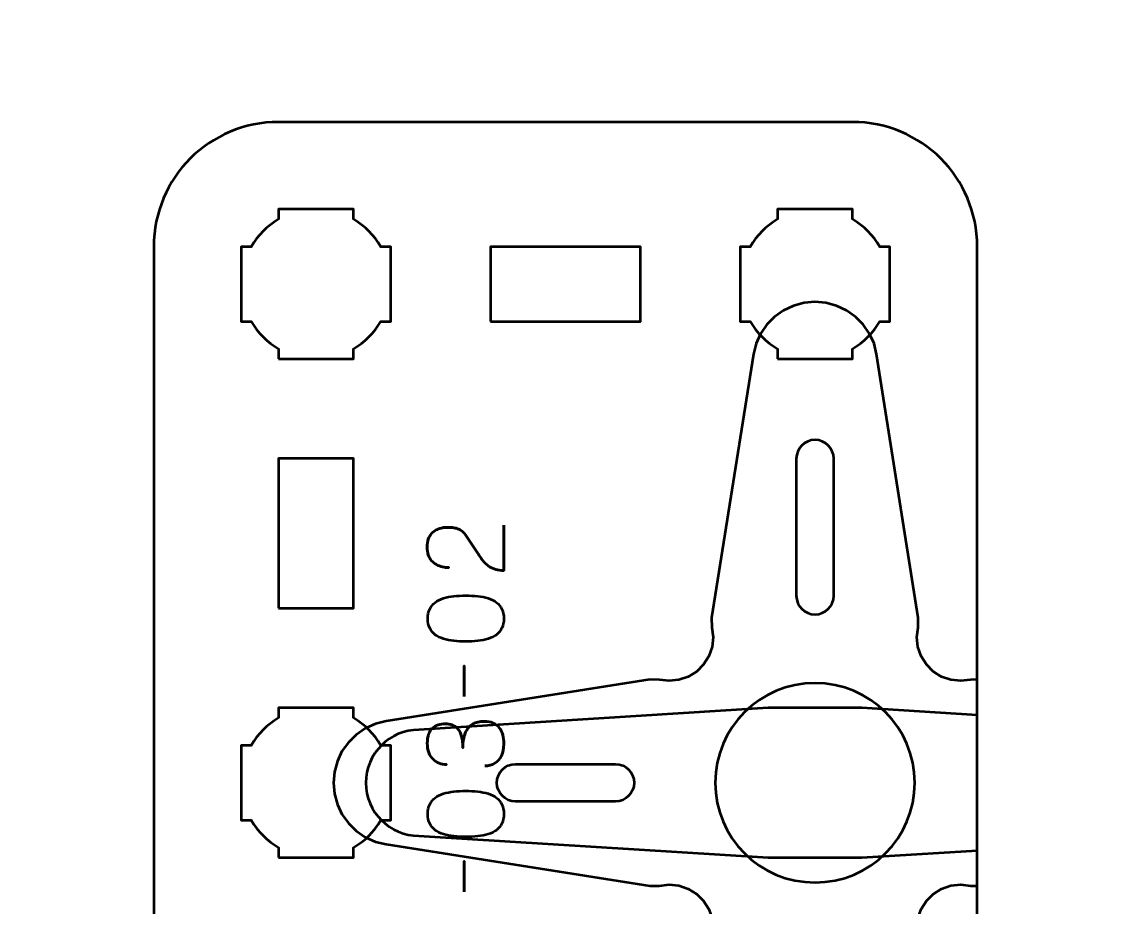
# Model space of a CAD drawing. Header units: centimetres. Extents: x -21 to 0, y -29.7 to 0.
# Drawn here: x -16.68 to -12.36, y -20.1 to -16.547 of the extents above; entities that cross this region are included whole.
import ezdxf

# ---------------------------------------------------------------- set-up
doc = ezdxf.new("R2010")
doc.units = ezdxf.units.CM
doc.header["$MEASUREMENT"] = 0
doc.layers.add('Layer 1', color=7, linetype='Continuous')

msp = doc.modelspace()

# ---------------------------------------------------------------- linework, layer by layer
at = {"layer": 'Layer 1', "color": 22, "lineweight": 53}
msp.add_open_spline([(-21.00003, -29.19995), (-21.00003, -29.19995), (-21.00003, -0.49992), (-21.00003, -0.49992), (-21.00003, -0.49992), (-21.00003, -0.22295), (-20.77694, 0.00004), (-20.49994, 0.00004), (-20.49994, 0.00004), (-20.49994, 0.00004), (-0.50008, 0.00004), (-0.50008, 0.00004), (-0.50008, 0.00004), (-0.22294, 0.00004), (0.00002, -0.22295), (0.00002, -0.49992), (0.00002, -0.49992), (0.00002, -0.49992), (0.00002, -29.19995), (0.00002, -29.19995), (0.00002, -29.19995), (0.00002, -29.47695), (-0.22294, -29.70004), (-0.50008, -29.70004), (-0.50008, -29.70004), (-0.50008, -29.70004), (-20.49994, -29.70004), (-20.49994, -29.70004), (-20.49994, -29.70004), (-20.77694, -29.70004), (-21.00003, -29.47695), (-21.00003, -29.19995)], degree=3, knots=[0, 0, 0, 0, 0.125, 0.125, 0.125, 0.125, 0.25, 0.25, 0.25, 0.25, 0.375, 0.375, 0.375, 0.375, 0.5, 0.5, 0.5, 0.5, 0.625, 0.625, 0.625, 0.625, 0.75, 0.75, 0.75, 0.75, 0.875, 0.875, 0.875, 0.875, 1, 1, 1, 1], dxfattribs=at)
at = {"layer": 'Layer 1', "color": 114, "lineweight": 53}
msp.add_open_spline([(-16.15003, -21.74994), (-16.15003, -21.74994), (-16.15003, -17.45007), (-16.15003, -17.45007), (-16.15003, -17.45007), (-16.15003, -17.17293), (-15.92694, -16.94997), (-15.64994, -16.94997), (-15.64994, -16.94997), (-15.64994, -16.94997), (-13.35007, -16.94997), (-13.35007, -16.94997), (-13.35007, -16.94997), (-13.07293, -16.94997), (-12.84997, -17.17293), (-12.84997, -17.45007), (-12.84997, -17.45007), (-12.84997, -17.45007), (-12.84997, -21.74994), (-12.84997, -21.74994), (-12.84997, -21.74994), (-12.84997, -22.02694), (-13.07293, -22.25003), (-13.35007, -22.25003), (-13.35007, -22.25003), (-13.35007, -22.25003), (-15.64994, -22.25003), (-15.64994, -22.25003), (-15.64994, -22.25003), (-15.92694, -22.25003), (-16.15003, -22.02694), (-16.15003, -21.74994)], degree=3, knots=[0, 0, 0, 0, 0.125, 0.125, 0.125, 0.125, 0.25, 0.25, 0.25, 0.25, 0.375, 0.375, 0.375, 0.375, 0.5, 0.5, 0.5, 0.5, 0.625, 0.625, 0.625, 0.625, 0.75, 0.75, 0.75, 0.75, 0.875, 0.875, 0.875, 0.875, 1, 1, 1, 1], dxfattribs=at)
at = {"layer": 'Layer 1', "lineweight": 53}
for points, knots in [([(-15.65006, -17.9), (-15.65006, -17.9), (-15.65006, -17.8598), (-15.65006, -17.8598), (-15.65006, -17.8598), (-15.69558, -17.83347), (-15.73351, -17.79551), (-15.75984, -17.75), (-15.75984, -17.75), (-15.75984, -17.75), (-15.80006, -17.75), (-15.80006, -17.75), (-15.80006, -17.75), (-15.80006, -17.75), (-15.80006, -17.45), (-15.80006, -17.45), (-15.80006, -17.45), (-15.80006, -17.45), (-15.75987, -17.45), (-15.75987, -17.45), (-15.75987, -17.45), (-15.73354, -17.40447), (-15.69559, -17.36648), (-15.65006, -17.34012), (-15.65006, -17.34012), (-15.65006, -17.34012), (-15.65006, -17.3), (-15.65006, -17.3), (-15.65006, -17.3), (-15.65006, -17.3), (-15.50464, -17.3), (-15.50464, -17.3), (-15.50464, -17.3), (-15.50464, -17.3), (-15.49999, -17.29994), (-15.49999, -17.29994), (-15.49999, -17.29994), (-15.49999, -17.29994), (-15.49535, -17.3), (-15.49535, -17.3), (-15.49535, -17.3), (-15.49535, -17.3), (-15.35006, -17.3), (-15.35006, -17.3), (-15.35006, -17.3), (-15.35006, -17.3), (-15.35006, -17.34007), (-15.35006, -17.34007), (-15.35006, -17.34007), (-15.30449, -17.36642), (-15.26648, -17.40442), (-15.24012, -17.45), (-15.24012, -17.45), (-15.24012, -17.45), (-15.20006, -17.45), (-15.20006, -17.45), (-15.20006, -17.45), (-15.20006, -17.45), (-15.20006, -17.59328), (-15.20006, -17.59328), (-15.20006, -17.59328), (-15.20006, -17.59328), (-15.19998, -17.59995), (-15.19998, -17.59995), (-15.19998, -17.59995), (-15.19998, -17.59995), (-15.20006, -17.60663), (-15.20006, -17.60663), (-15.20006, -17.60663), (-15.20006, -17.60663), (-15.20006, -17.75), (-15.20006, -17.75), (-15.20006, -17.75), (-15.20006, -17.75), (-15.24016, -17.75), (-15.24016, -17.75), (-15.24016, -17.75), (-15.26652, -17.79554), (-15.30451, -17.83352), (-15.35006, -17.85985), (-15.35006, -17.85985), (-15.35006, -17.85985), (-15.35006, -17.9), (-15.35006, -17.9), (-15.35006, -17.9), (-15.35006, -17.9), (-15.65006, -17.9), (-15.65006, -17.9)], [0, 0, 0, 0, 0.0454545, 0.0454545, 0.0454545, 0.0454545, 0.0909091, 0.0909091, 0.0909091, 0.0909091, 0.1363636, 0.1363636, 0.1363636, 0.1363636, 0.1818182, 0.1818182, 0.1818182, 0.1818182, 0.2272727, 0.2272727, 0.2272727, 0.2272727, 0.2727273, 0.2727273, 0.2727273, 0.2727273, 0.3181818, 0.3181818, 0.3181818, 0.3181818, 0.3636364, 0.3636364, 0.3636364, 0.3636364, 0.4090909, 0.4090909, 0.4090909, 0.4090909, 0.4545455, 0.4545455, 0.4545455, 0.4545455, 0.5, 0.5, 0.5, 0.5, 0.5454545, 0.5454545, 0.5454545, 0.5454545, 0.5909091, 0.5909091, 0.5909091, 0.5909091, 0.6363636, 0.6363636, 0.6363636, 0.6363636, 0.6818182, 0.6818182, 0.6818182, 0.6818182, 0.7272727, 0.7272727, 0.7272727, 0.7272727, 0.7727273, 0.7727273, 0.7727273, 0.7727273, 0.8181818, 0.8181818, 0.8181818, 0.8181818, 0.8636364, 0.8636364, 0.8636364, 0.8636364, 0.9090909, 0.9090909, 0.9090909, 0.9090909, 0.9545455, 0.9545455, 0.9545455, 0.9545455, 1, 1, 1, 1]), ([(-13.65006, -17.9), (-13.65006, -17.9), (-13.65006, -17.8598), (-13.65006, -17.8598), (-13.65006, -17.8598), (-13.69558, -17.83347), (-13.73351, -17.79551), (-13.75984, -17.75), (-13.75984, -17.75), (-13.75984, -17.75), (-13.80006, -17.75), (-13.80006, -17.75), (-13.80006, -17.75), (-13.80006, -17.75), (-13.80006, -17.45), (-13.80006, -17.45), (-13.80006, -17.45), (-13.80006, -17.45), (-13.75987, -17.45), (-13.75987, -17.45), (-13.75987, -17.45), (-13.73354, -17.40447), (-13.69559, -17.36648), (-13.65006, -17.34012), (-13.65006, -17.34012), (-13.65006, -17.34012), (-13.65006, -17.3), (-13.65006, -17.3), (-13.65006, -17.3), (-13.65006, -17.3), (-13.50464, -17.3), (-13.50464, -17.3), (-13.50464, -17.3), (-13.50464, -17.3), (-13.49999, -17.29994), (-13.49999, -17.29994), (-13.49999, -17.29994), (-13.49999, -17.29994), (-13.49535, -17.3), (-13.49535, -17.3), (-13.49535, -17.3), (-13.49535, -17.3), (-13.35006, -17.3), (-13.35006, -17.3), (-13.35006, -17.3), (-13.35006, -17.3), (-13.35006, -17.34007), (-13.35006, -17.34007), (-13.35006, -17.34007), (-13.30449, -17.36642), (-13.26648, -17.40442), (-13.24012, -17.45), (-13.24012, -17.45), (-13.24012, -17.45), (-13.20006, -17.45), (-13.20006, -17.45), (-13.20006, -17.45), (-13.20006, -17.45), (-13.20006, -17.59328), (-13.20006, -17.59328), (-13.20006, -17.59328), (-13.20006, -17.59328), (-13.19998, -17.59995), (-13.19998, -17.59995), (-13.19998, -17.59995), (-13.19998, -17.59995), (-13.20006, -17.60663), (-13.20006, -17.60663), (-13.20006, -17.60663), (-13.20006, -17.60663), (-13.20006, -17.75), (-13.20006, -17.75), (-13.20006, -17.75), (-13.20006, -17.75), (-13.24016, -17.75), (-13.24016, -17.75), (-13.24016, -17.75), (-13.26652, -17.79554), (-13.30451, -17.83352), (-13.35006, -17.85985), (-13.35006, -17.85985), (-13.35006, -17.85985), (-13.35006, -17.9), (-13.35006, -17.9), (-13.35006, -17.9), (-13.35006, -17.9), (-13.65006, -17.9), (-13.65006, -17.9)], [0, 0, 0, 0, 0.0454545, 0.0454545, 0.0454545, 0.0454545, 0.0909091, 0.0909091, 0.0909091, 0.0909091, 0.1363636, 0.1363636, 0.1363636, 0.1363636, 0.1818182, 0.1818182, 0.1818182, 0.1818182, 0.2272727, 0.2272727, 0.2272727, 0.2272727, 0.2727273, 0.2727273, 0.2727273, 0.2727273, 0.3181818, 0.3181818, 0.3181818, 0.3181818, 0.3636364, 0.3636364, 0.3636364, 0.3636364, 0.4090909, 0.4090909, 0.4090909, 0.4090909, 0.4545455, 0.4545455, 0.4545455, 0.4545455, 0.5, 0.5, 0.5, 0.5, 0.5454545, 0.5454545, 0.5454545, 0.5454545, 0.5909091, 0.5909091, 0.5909091, 0.5909091, 0.6363636, 0.6363636, 0.6363636, 0.6363636, 0.6818182, 0.6818182, 0.6818182, 0.6818182, 0.7272727, 0.7272727, 0.7272727, 0.7272727, 0.7727273, 0.7727273, 0.7727273, 0.7727273, 0.8181818, 0.8181818, 0.8181818, 0.8181818, 0.8636364, 0.8636364, 0.8636364, 0.8636364, 0.9090909, 0.9090909, 0.9090909, 0.9090909, 0.9545455, 0.9545455, 0.9545455, 0.9545455, 1, 1, 1, 1]), ([(-14.79999, -17.75007), (-14.79999, -17.75007), (-14.79999, -17.45007), (-14.79999, -17.45007), (-14.79999, -17.45007), (-14.79999, -17.45007), (-14.19998, -17.45007), (-14.19998, -17.45007), (-14.19998, -17.45007), (-14.19998, -17.45007), (-14.19998, -17.75007), (-14.19998, -17.75007), (-14.19998, -17.75007), (-14.19998, -17.75007), (-14.79999, -17.75007), (-14.79999, -17.75007)], [0, 0, 0, 0, 0.25, 0.25, 0.25, 0.25, 0.5, 0.5, 0.5, 0.5, 0.75, 0.75, 0.75, 0.75, 1, 1, 1, 1]), ([(-15.64994, -18.90002), (-15.64994, -18.90002), (-15.64994, -18.30002), (-15.64994, -18.30002), (-15.64994, -18.30002), (-15.64994, -18.30002), (-15.34993, -18.30002), (-15.34993, -18.30002), (-15.34993, -18.30002), (-15.34993, -18.30002), (-15.34993, -18.90002), (-15.34993, -18.90002), (-15.34993, -18.90002), (-15.34993, -18.90002), (-15.64994, -18.90002), (-15.64994, -18.90002)], [0, 0, 0, 0, 0.25, 0.25, 0.25, 0.25, 0.5, 0.5, 0.5, 0.5, 0.75, 0.75, 0.75, 0.75, 1, 1, 1, 1]), ([(-15.65006, -19.9), (-15.65006, -19.9), (-15.65006, -19.8598), (-15.65006, -19.8598), (-15.65006, -19.8598), (-15.69558, -19.83347), (-15.73351, -19.79551), (-15.75984, -19.75), (-15.75984, -19.75), (-15.75984, -19.75), (-15.80006, -19.75), (-15.80006, -19.75), (-15.80006, -19.75), (-15.80006, -19.75), (-15.80006, -19.45), (-15.80006, -19.45), (-15.80006, -19.45), (-15.80006, -19.45), (-15.75987, -19.45), (-15.75987, -19.45), (-15.75987, -19.45), (-15.73354, -19.40447), (-15.69559, -19.36648), (-15.65006, -19.34012), (-15.65006, -19.34012), (-15.65006, -19.34012), (-15.65006, -19.3), (-15.65006, -19.3), (-15.65006, -19.3), (-15.65006, -19.3), (-15.50464, -19.3), (-15.50464, -19.3), (-15.50464, -19.3), (-15.50464, -19.3), (-15.49999, -19.29994), (-15.49999, -19.29994), (-15.49999, -19.29994), (-15.49999, -19.29994), (-15.49535, -19.3), (-15.49535, -19.3), (-15.49535, -19.3), (-15.49535, -19.3), (-15.35006, -19.3), (-15.35006, -19.3), (-15.35006, -19.3), (-15.35006, -19.3), (-15.35006, -19.34007), (-15.35006, -19.34007), (-15.35006, -19.34007), (-15.30449, -19.36642), (-15.26648, -19.40442), (-15.24012, -19.45), (-15.24012, -19.45), (-15.24012, -19.45), (-15.20006, -19.45), (-15.20006, -19.45), (-15.20006, -19.45), (-15.20006, -19.45), (-15.20006, -19.59328), (-15.20006, -19.59328), (-15.20006, -19.59328), (-15.20006, -19.59328), (-15.19998, -19.59995), (-15.19998, -19.59995), (-15.19998, -19.59995), (-15.19998, -19.59995), (-15.20006, -19.60663), (-15.20006, -19.60663), (-15.20006, -19.60663), (-15.20006, -19.60663), (-15.20006, -19.75), (-15.20006, -19.75), (-15.20006, -19.75), (-15.20006, -19.75), (-15.24016, -19.75), (-15.24016, -19.75), (-15.24016, -19.75), (-15.26652, -19.79554), (-15.30451, -19.83352), (-15.35006, -19.85985), (-15.35006, -19.85985), (-15.35006, -19.85985), (-15.35006, -19.9), (-15.35006, -19.9), (-15.35006, -19.9), (-15.35006, -19.9), (-15.65006, -19.9), (-15.65006, -19.9)], [0, 0, 0, 0, 0.0454545, 0.0454545, 0.0454545, 0.0454545, 0.0909091, 0.0909091, 0.0909091, 0.0909091, 0.1363636, 0.1363636, 0.1363636, 0.1363636, 0.1818182, 0.1818182, 0.1818182, 0.1818182, 0.2272727, 0.2272727, 0.2272727, 0.2272727, 0.2727273, 0.2727273, 0.2727273, 0.2727273, 0.3181818, 0.3181818, 0.3181818, 0.3181818, 0.3636364, 0.3636364, 0.3636364, 0.3636364, 0.4090909, 0.4090909, 0.4090909, 0.4090909, 0.4545455, 0.4545455, 0.4545455, 0.4545455, 0.5, 0.5, 0.5, 0.5, 0.5454545, 0.5454545, 0.5454545, 0.5454545, 0.5909091, 0.5909091, 0.5909091, 0.5909091, 0.6363636, 0.6363636, 0.6363636, 0.6363636, 0.6818182, 0.6818182, 0.6818182, 0.6818182, 0.7272727, 0.7272727, 0.7272727, 0.7272727, 0.7727273, 0.7727273, 0.7727273, 0.7727273, 0.8181818, 0.8181818, 0.8181818, 0.8181818, 0.8636364, 0.8636364, 0.8636364, 0.8636364, 0.9090909, 0.9090909, 0.9090909, 0.9090909, 0.9545455, 0.9545455, 0.9545455, 0.9545455, 1, 1, 1, 1])]:
    msp.add_open_spline(points, degree=3, knots=knots, dxfattribs=at)
at = {"layer": 'Layer 1', "color": 30, "lineweight": 53}
for points, knots in [([(-15.2193, -19.35327), (-15.2193, -19.35327), (-14.16182, -19.18613), (-14.16182, -19.18613), (-14.16182, -19.18613), (-14.16182, -19.18613), (-14.123, -19.18692), (-14.123, -19.18692), (-14.123, -19.18692), (-14.123, -19.18692), (-14.08418, -19.19168), (-14.08418, -19.19168), (-14.08418, -19.19168), (-14.08418, -19.19168), (-14.04537, -19.18771), (-14.04537, -19.18771), (-14.04537, -19.18771), (-14.04537, -19.18771), (-14.00815, -19.17504), (-14.00815, -19.17504), (-14.00815, -19.17504), (-14.00815, -19.17504), (-13.97408, -19.15365), (-13.97408, -19.15365), (-13.97408, -19.15365), (-13.97408, -19.15365), (-13.94636, -19.12591), (-13.94636, -19.12591), (-13.94636, -19.12591), (-13.94636, -19.12591), (-13.92577, -19.09266), (-13.92577, -19.09266), (-13.92577, -19.09266), (-13.92577, -19.09266), (-13.9123, -19.05542), (-13.9123, -19.05542), (-13.9123, -19.05542), (-13.9123, -19.05542), (-13.90834, -19.01581), (-13.90834, -19.01581), (-13.90834, -19.01581), (-13.90834, -19.01581), (-13.91309, -18.97701), (-13.91309, -18.97701), (-13.91309, -18.97701), (-13.91309, -18.97701), (-13.91468, -18.9382), (-13.91468, -18.9382), (-13.91468, -18.9382), (-13.91468, -18.9382), (-13.74674, -17.8815), (-13.74674, -17.8815), (-13.74674, -17.8815), (-13.74674, -17.8815), (-13.73645, -17.83871), (-13.73645, -17.83871), (-13.73645, -17.83871), (-13.73645, -17.83871), (-13.71822, -17.79912), (-13.71822, -17.79912), (-13.71822, -17.79912), (-13.71822, -17.79912), (-13.69367, -17.76267), (-13.69367, -17.76267), (-13.69367, -17.76267), (-13.69367, -17.76267), (-13.66278, -17.73099), (-13.66278, -17.73099), (-13.66278, -17.73099), (-13.66278, -17.73099), (-13.62634, -17.70564), (-13.62634, -17.70564), (-13.62634, -17.70564), (-13.62634, -17.70564), (-13.58673, -17.68663), (-13.58673, -17.68663), (-13.58673, -17.68663), (-13.58673, -17.68663), (-13.54396, -17.67475), (-13.54396, -17.67475), (-13.54396, -17.67475), (-13.54396, -17.67475), (-13.50039, -17.67079), (-13.50039, -17.67079), (-13.50039, -17.67079), (-13.50039, -17.67079), (-13.45603, -17.67475), (-13.45603, -17.67475), (-13.45603, -17.67475), (-13.45603, -17.67475), (-13.41326, -17.68663), (-13.41326, -17.68663), (-13.41326, -17.68663), (-13.41326, -17.68663), (-13.37365, -17.70564), (-13.37365, -17.70564), (-13.37365, -17.70564), (-13.37365, -17.70564), (-13.33801, -17.73099), (-13.33801, -17.73099), (-13.33801, -17.73099), (-13.33801, -17.73099), (-13.30712, -17.76267), (-13.30712, -17.76267), (-13.30712, -17.76267), (-13.30712, -17.76267), (-13.28177, -17.79912), (-13.28177, -17.79912), (-13.28177, -17.79912), (-13.28177, -17.79912), (-13.26355, -17.83871), (-13.26355, -17.83871), (-13.26355, -17.83871), (-13.26355, -17.83871), (-13.25325, -17.8815), (-13.25325, -17.8815), (-13.25325, -17.8815), (-13.25325, -17.8815), (-13.08611, -18.9382), (-13.08611, -18.9382), (-13.08611, -18.9382), (-13.08611, -18.9382), (-13.08691, -18.97701), (-13.08691, -18.97701), (-13.08691, -18.97701), (-13.08691, -18.97701), (-13.09166, -19.01581), (-13.09166, -19.01581), (-13.09166, -19.01581), (-13.09166, -19.01581), (-13.08769, -19.05542), (-13.08769, -19.05542), (-13.08769, -19.05542), (-13.08769, -19.05542), (-13.07423, -19.09266), (-13.07423, -19.09266), (-13.07423, -19.09266), (-13.07423, -19.09266), (-13.05364, -19.12591), (-13.05364, -19.12591), (-13.05364, -19.12591), (-13.05364, -19.12591), (-13.02591, -19.15365), (-13.02591, -19.15365), (-13.02591, -19.15365), (-13.02591, -19.15365), (-12.99264, -19.17504), (-12.99264, -19.17504), (-12.99264, -19.17504), (-12.99264, -19.17504), (-12.95541, -19.18771), (-12.95541, -19.18771), (-12.95541, -19.18771), (-12.95541, -19.18771), (-12.91581, -19.19168), (-12.91581, -19.19168), (-12.91581, -19.19168), (-12.91581, -19.19168), (-12.87699, -19.18692), (-12.87699, -19.18692), (-12.87699, -19.18692), (-12.87699, -19.18692), (-12.84997, -19.18637), (-12.84997, -19.18637), (-12.84997, -19.18637), (-12.84997, -19.18637), (-12.84997, -20.01365), (-12.84997, -20.01365), (-12.84997, -20.01365), (-12.84997, -20.01365), (-12.87699, -20.0131), (-12.87699, -20.0131), (-12.87699, -20.0131), (-12.87699, -20.0131), (-12.91581, -20.00835), (-12.91581, -20.00835), (-12.91581, -20.00835), (-12.91581, -20.00835), (-12.95541, -20.01231), (-12.95541, -20.01231), (-12.95541, -20.01231), (-12.95541, -20.01231), (-12.99264, -20.02498), (-12.99264, -20.02498), (-12.99264, -20.02498), (-12.99264, -20.02498), (-13.02591, -20.04637), (-13.02591, -20.04637), (-13.02591, -20.04637), (-13.02591, -20.04637), (-13.05364, -20.0741), (-13.05364, -20.0741), (-13.05364, -20.0741), (-13.05364, -20.0741), (-13.07423, -20.10737), (-13.07423, -20.10737), (-13.07423, -20.10737), (-13.07423, -20.10737), (-13.08769, -20.14459), (-13.08769, -20.14459), (-13.08769, -20.14459), (-13.08769, -20.14459), (-13.09166, -20.1842), (-13.09166, -20.1842), (-13.09166, -20.1842), (-13.09166, -20.1842), (-13.08691, -20.22301), (-13.08691, -20.22301), (-13.08691, -20.22301), (-13.08691, -20.22301), (-13.08611, -20.26103), (-13.08611, -20.26103), (-13.08611, -20.26103), (-13.08611, -20.26103), (-13.25325, -21.31851), (-13.25325, -21.31851), (-13.25325, -21.31851), (-13.25325, -21.31851), (-13.26355, -21.36128), (-13.26355, -21.36128), (-13.26355, -21.36128), (-13.26355, -21.36128), (-13.28177, -21.40089), (-13.28177, -21.40089), (-13.28177, -21.40089), (-13.28177, -21.40089), (-13.30712, -21.43733), (-13.30712, -21.43733), (-13.30712, -21.43733), (-13.30712, -21.43733), (-13.33801, -21.46901), (-13.33801, -21.46901), (-13.33801, -21.46901), (-13.33801, -21.46901), (-13.37365, -21.49436), (-13.37365, -21.49436), (-13.37365, -21.49436), (-13.37365, -21.49436), (-13.41326, -21.51336), (-13.41326, -21.51336), (-13.41326, -21.51336), (-13.41326, -21.51336), (-13.45603, -21.52526), (-13.45603, -21.52526), (-13.45603, -21.52526), (-13.45603, -21.52526), (-13.50039, -21.52922), (-13.50039, -21.52922), (-13.50039, -21.52922), (-13.50039, -21.52922), (-13.54396, -21.52526), (-13.54396, -21.52526), (-13.54396, -21.52526), (-13.54396, -21.52526), (-13.58673, -21.51336), (-13.58673, -21.51336), (-13.58673, -21.51336), (-13.58673, -21.51336), (-13.62634, -21.49436), (-13.62634, -21.49436), (-13.62634, -21.49436), (-13.62634, -21.49436), (-13.66278, -21.46901), (-13.66278, -21.46901), (-13.66278, -21.46901), (-13.66278, -21.46901), (-13.69367, -21.43733), (-13.69367, -21.43733), (-13.69367, -21.43733), (-13.69367, -21.43733), (-13.71822, -21.40089), (-13.71822, -21.40089), (-13.71822, -21.40089), (-13.71822, -21.40089), (-13.73645, -21.36128), (-13.73645, -21.36128), (-13.73645, -21.36128), (-13.73645, -21.36128), (-13.74674, -21.31851), (-13.74674, -21.31851), (-13.74674, -21.31851), (-13.74674, -21.31851), (-13.91468, -20.26103), (-13.91468, -20.26103), (-13.91468, -20.26103), (-13.91468, -20.26103), (-13.91309, -20.22301), (-13.91309, -20.22301), (-13.91309, -20.22301), (-13.91309, -20.22301), (-13.90834, -20.1842), (-13.90834, -20.1842), (-13.90834, -20.1842), (-13.90834, -20.1842), (-13.9123, -20.14459), (-13.9123, -20.14459), (-13.9123, -20.14459), (-13.9123, -20.14459), (-13.92577, -20.10737), (-13.92577, -20.10737), (-13.92577, -20.10737), (-13.92577, -20.10737), (-13.94636, -20.0741), (-13.94636, -20.0741), (-13.94636, -20.0741), (-13.94636, -20.0741), (-13.97408, -20.04637), (-13.97408, -20.04637), (-13.97408, -20.04637), (-13.97408, -20.04637), (-14.00815, -20.02498), (-14.00815, -20.02498), (-14.00815, -20.02498), (-14.00815, -20.02498), (-14.04537, -20.01231), (-14.04537, -20.01231), (-14.04537, -20.01231), (-14.04537, -20.01231), (-14.08418, -20.00835), (-14.08418, -20.00835), (-14.08418, -20.00835), (-14.08418, -20.00835), (-14.123, -20.0131), (-14.123, -20.0131), (-14.123, -20.0131), (-14.123, -20.0131), (-14.16182, -20.01389), (-14.16182, -20.01389), (-14.16182, -20.01389), (-14.16182, -20.01389), (-15.2193, -19.84676), (-15.2193, -19.84676), (-15.2193, -19.84676), (-15.2193, -19.84676), (-15.26207, -19.83646), (-15.26207, -19.83646), (-15.26207, -19.83646), (-15.26207, -19.83646), (-15.30247, -19.81824), (-15.30247, -19.81824), (-15.30247, -19.81824), (-15.30247, -19.81824), (-15.33891, -19.79289), (-15.33891, -19.79289), (-15.33891, -19.79289), (-15.33891, -19.79289), (-15.3698, -19.762), (-15.3698, -19.762), (-15.3698, -19.762), (-15.3698, -19.762), (-15.39594, -19.72636), (-15.39594, -19.72636), (-15.39594, -19.72636), (-15.39594, -19.72636), (-15.41416, -19.68675), (-15.41416, -19.68675), (-15.41416, -19.68675), (-15.41416, -19.68675), (-15.42604, -19.64396), (-15.42604, -19.64396), (-15.42604, -19.64396), (-15.42604, -19.64396), (-15.43, -19.59961), (-15.43, -19.59961), (-15.43, -19.59961), (-15.43, -19.59961), (-15.42604, -19.55604), (-15.42604, -19.55604), (-15.42604, -19.55604), (-15.42604, -19.55604), (-15.41416, -19.51327), (-15.41416, -19.51327), (-15.41416, -19.51327), (-15.41416, -19.51327), (-15.39594, -19.47366), (-15.39594, -19.47366), (-15.39594, -19.47366), (-15.39594, -19.47366), (-15.3698, -19.43802), (-15.3698, -19.43802), (-15.3698, -19.43802), (-15.3698, -19.43802), (-15.33891, -19.40713), (-15.33891, -19.40713), (-15.33891, -19.40713), (-15.33891, -19.40713), (-15.30247, -19.38177), (-15.30247, -19.38177), (-15.30247, -19.38177), (-15.30247, -19.38177), (-15.26207, -19.36356), (-15.26207, -19.36356), (-15.26207, -19.36356), (-15.26207, -19.36356), (-15.2193, -19.35327), (-15.2193, -19.35327)], [0, 0, 0, 0, 0.010101, 0.010101, 0.010101, 0.010101, 0.020202, 0.020202, 0.020202, 0.020202, 0.030303, 0.030303, 0.030303, 0.030303, 0.040404, 0.040404, 0.040404, 0.040404, 0.0505051, 0.0505051, 0.0505051, 0.0505051, 0.0606061, 0.0606061, 0.0606061, 0.0606061, 0.0707071, 0.0707071, 0.0707071, 0.0707071, 0.0808081, 0.0808081, 0.0808081, 0.0808081, 0.0909091, 0.0909091, 0.0909091, 0.0909091, 0.1010101, 0.1010101, 0.1010101, 0.1010101, 0.1111111, 0.1111111, 0.1111111, 0.1111111, 0.1212121, 0.1212121, 0.1212121, 0.1212121, 0.1313131, 0.1313131, 0.1313131, 0.1313131, 0.1414141, 0.1414141, 0.1414141, 0.1414141, 0.1515152, 0.1515152, 0.1515152, 0.1515152, 0.1616162, 0.1616162, 0.1616162, 0.1616162, 0.1717172, 0.1717172, 0.1717172, 0.1717172, 0.1818182, 0.1818182, 0.1818182, 0.1818182, 0.1919192, 0.1919192, 0.1919192, 0.1919192, 0.2020202, 0.2020202, 0.2020202, 0.2020202, 0.2121212, 0.2121212, 0.2121212, 0.2121212, 0.2222222, 0.2222222, 0.2222222, 0.2222222, 0.2323232, 0.2323232, 0.2323232, 0.2323232, 0.2424242, 0.2424242, 0.2424242, 0.2424242, 0.2525253, 0.2525253, 0.2525253, 0.2525253, 0.2626263, 0.2626263, 0.2626263, 0.2626263, 0.2727273, 0.2727273, 0.2727273, 0.2727273, 0.2828283, 0.2828283, 0.2828283, 0.2828283, 0.2929293, 0.2929293, 0.2929293, 0.2929293, 0.3030303, 0.3030303, 0.3030303, 0.3030303, 0.3131313, 0.3131313, 0.3131313, 0.3131313, 0.3232323, 0.3232323, 0.3232323, 0.3232323, 0.3333333, 0.3333333, 0.3333333, 0.3333333, 0.3434343, 0.3434343, 0.3434343, 0.3434343, 0.3535354, 0.3535354, 0.3535354, 0.3535354, 0.3636364, 0.3636364, 0.3636364, 0.3636364, 0.3737374, 0.3737374, 0.3737374, 0.3737374, 0.3838384, 0.3838384, 0.3838384, 0.3838384, 0.3939394, 0.3939394, 0.3939394, 0.3939394, 0.4040404, 0.4040404, 0.4040404, 0.4040404, 0.4141414, 0.4141414, 0.4141414, 0.4141414, 0.4242424, 0.4242424, 0.4242424, 0.4242424, 0.4343434, 0.4343434, 0.4343434, 0.4343434, 0.4444444, 0.4444444, 0.4444444, 0.4444444, 0.4545455, 0.4545455, 0.4545455, 0.4545455, 0.4646465, 0.4646465, 0.4646465, 0.4646465, 0.4747475, 0.4747475, 0.4747475, 0.4747475, 0.4848485, 0.4848485, 0.4848485, 0.4848485, 0.4949495, 0.4949495, 0.4949495, 0.4949495, 0.5050505, 0.5050505, 0.5050505, 0.5050505, 0.5151515, 0.5151515, 0.5151515, 0.5151515, 0.5252525, 0.5252525, 0.5252525, 0.5252525, 0.5353535, 0.5353535, 0.5353535, 0.5353535, 0.5454545, 0.5454545, 0.5454545, 0.5454545, 0.5555556, 0.5555556, 0.5555556, 0.5555556, 0.5656566, 0.5656566, 0.5656566, 0.5656566, 0.5757576, 0.5757576, 0.5757576, 0.5757576, 0.5858586, 0.5858586, 0.5858586, 0.5858586, 0.5959596, 0.5959596, 0.5959596, 0.5959596, 0.6060606, 0.6060606, 0.6060606, 0.6060606, 0.6161616, 0.6161616, 0.6161616, 0.6161616, 0.6262626, 0.6262626, 0.6262626, 0.6262626, 0.6363636, 0.6363636, 0.6363636, 0.6363636, 0.6464646, 0.6464646, 0.6464646, 0.6464646, 0.6565657, 0.6565657, 0.6565657, 0.6565657, 0.6666667, 0.6666667, 0.6666667, 0.6666667, 0.6767677, 0.6767677, 0.6767677, 0.6767677, 0.6868687, 0.6868687, 0.6868687, 0.6868687, 0.6969697, 0.6969697, 0.6969697, 0.6969697, 0.7070707, 0.7070707, 0.7070707, 0.7070707, 0.7171717, 0.7171717, 0.7171717, 0.7171717, 0.7272727, 0.7272727, 0.7272727, 0.7272727, 0.7373737, 0.7373737, 0.7373737, 0.7373737, 0.7474747, 0.7474747, 0.7474747, 0.7474747, 0.7575758, 0.7575758, 0.7575758, 0.7575758, 0.7676768, 0.7676768, 0.7676768, 0.7676768, 0.7777778, 0.7777778, 0.7777778, 0.7777778, 0.7878788, 0.7878788, 0.7878788, 0.7878788, 0.7979798, 0.7979798, 0.7979798, 0.7979798, 0.8080808, 0.8080808, 0.8080808, 0.8080808, 0.8181818, 0.8181818, 0.8181818, 0.8181818, 0.8282828, 0.8282828, 0.8282828, 0.8282828, 0.8383838, 0.8383838, 0.8383838, 0.8383838, 0.8484848, 0.8484848, 0.8484848, 0.8484848, 0.8585859, 0.8585859, 0.8585859, 0.8585859, 0.8686869, 0.8686869, 0.8686869, 0.8686869, 0.8787879, 0.8787879, 0.8787879, 0.8787879, 0.8888889, 0.8888889, 0.8888889, 0.8888889, 0.8989899, 0.8989899, 0.8989899, 0.8989899, 0.9090909, 0.9090909, 0.9090909, 0.9090909, 0.9191919, 0.9191919, 0.9191919, 0.9191919, 0.9292929, 0.9292929, 0.9292929, 0.9292929, 0.9393939, 0.9393939, 0.9393939, 0.9393939, 0.9494949, 0.9494949, 0.9494949, 0.9494949, 0.959596, 0.959596, 0.959596, 0.959596, 0.969697, 0.969697, 0.969697, 0.969697, 0.979798, 0.979798, 0.979798, 0.979798, 0.989899, 0.989899, 0.989899, 0.989899, 1, 1, 1, 1]), ([(-14.74718, -18.56711), (-14.74718, -18.56711), (-14.74718, -18.74872), (-14.74718, -18.74872), (-14.74718, -18.74872), (-14.75946, -18.74837), (-14.77032, -18.74682), (-14.77964, -18.7442), (-14.77964, -18.7442), (-14.78895, -18.74152), (-14.79713, -18.73793), (-14.80419, -18.73348), (-14.80419, -18.73348), (-14.81124, -18.72896), (-14.81752, -18.72381), (-14.82303, -18.71796), (-14.82303, -18.71796), (-14.8286, -18.7121), (-14.83368, -18.70582), (-14.83848, -18.69905), (-14.83848, -18.69905), (-14.84321, -18.69228), (-14.84793, -18.68529), (-14.85259, -18.67802), (-14.85259, -18.67802), (-14.85259, -18.67802), (-14.90085, -18.60563), (-14.90085, -18.60563), (-14.90085, -18.60563), (-14.90607, -18.59823), (-14.91171, -18.59244), (-14.91792, -18.58835), (-14.91792, -18.58835), (-14.92406, -18.58419), (-14.93055, -18.58129), (-14.93733, -18.57953), (-14.93733, -18.57953), (-14.94417, -18.57784), (-14.95108, -18.57678), (-14.95821, -18.57643), (-14.95821, -18.57643), (-14.96534, -18.57607), (-14.97246, -18.57593), (-14.97959, -18.576), (-14.97959, -18.576), (-14.98544, -18.576), (-14.99172, -18.57678), (-14.9985, -18.57833), (-14.9985, -18.57833), (-15.0052, -18.57995), (-15.0119, -18.58249), (-15.01853, -18.58609), (-15.01853, -18.58609), (-15.02517, -18.58969), (-15.03123, -18.59449), (-15.03674, -18.60048), (-15.03674, -18.60048), (-15.04217, -18.60648), (-15.04654, -18.61389), (-15.04986, -18.62271), (-15.04986, -18.62271), (-15.05318, -18.63153), (-15.05487, -18.6419), (-15.05494, -18.65389), (-15.05494, -18.65389), (-15.05487, -18.66596), (-15.05318, -18.67661), (-15.04993, -18.68579), (-15.04993, -18.68579), (-15.04669, -18.69496), (-15.04217, -18.70279), (-15.03646, -18.70928), (-15.03646, -18.70928), (-15.03074, -18.71577), (-15.02411, -18.72099), (-15.0167, -18.72508), (-15.0167, -18.72508), (-15.00929, -18.72918), (-15.00139, -18.73214), (-14.99306, -18.73404), (-14.99306, -18.73404), (-14.98474, -18.73595), (-14.97627, -18.73687), (-14.96773, -18.73687), (-14.96773, -18.73687), (-14.97627, -18.73687), (-14.98474, -18.73595), (-14.99306, -18.73404), (-14.99306, -18.73404), (-15.00139, -18.73214), (-15.00929, -18.72918), (-15.0167, -18.72508), (-15.0167, -18.72508), (-15.02411, -18.72099), (-15.03074, -18.71577), (-15.03646, -18.70928), (-15.03646, -18.70928), (-15.04217, -18.70279), (-15.04669, -18.69496), (-15.04993, -18.68579), (-15.04993, -18.68579), (-15.05318, -18.67661), (-15.05487, -18.66596), (-15.05494, -18.65389), (-15.05494, -18.65389), (-15.05487, -18.6419), (-15.05318, -18.63153), (-15.04986, -18.62271), (-15.04986, -18.62271), (-15.04654, -18.61389), (-15.04217, -18.60648), (-15.03674, -18.60048), (-15.03674, -18.60048), (-15.03123, -18.59449), (-15.02517, -18.58969), (-15.01853, -18.58609), (-15.01853, -18.58609), (-15.0119, -18.58249), (-15.0052, -18.57995), (-14.9985, -18.57833), (-14.9985, -18.57833), (-14.99172, -18.57678), (-14.98544, -18.576), (-14.97959, -18.576), (-14.97959, -18.576), (-14.97246, -18.57593), (-14.96534, -18.57607), (-14.95821, -18.57643), (-14.95821, -18.57643), (-14.95108, -18.57678), (-14.94417, -18.57784), (-14.93733, -18.57953), (-14.93733, -18.57953), (-14.93055, -18.58129), (-14.92406, -18.58419), (-14.91792, -18.58835), (-14.91792, -18.58835), (-14.91171, -18.59244), (-14.90607, -18.59823), (-14.90085, -18.60563), (-14.90085, -18.60563), (-14.90085, -18.60563), (-14.85259, -18.67802), (-14.85259, -18.67802), (-14.85259, -18.67802), (-14.84793, -18.68529), (-14.84321, -18.69228), (-14.83848, -18.69905), (-14.83848, -18.69905), (-14.83368, -18.70582), (-14.8286, -18.7121), (-14.82303, -18.71796), (-14.82303, -18.71796), (-14.81752, -18.72381), (-14.81124, -18.72896), (-14.80419, -18.73348), (-14.80419, -18.73348), (-14.79713, -18.73793), (-14.78895, -18.74152), (-14.77964, -18.7442), (-14.77964, -18.7442), (-14.77032, -18.74682), (-14.75946, -18.74837), (-14.74718, -18.74872), (-14.74718, -18.74872), (-14.74718, -18.74872), (-14.74718, -18.56711), (-14.74718, -18.56711)], [0, 0, 0, 0, 0.0238095, 0.0238095, 0.0238095, 0.0238095, 0.047619, 0.047619, 0.047619, 0.047619, 0.0714286, 0.0714286, 0.0714286, 0.0714286, 0.0952381, 0.0952381, 0.0952381, 0.0952381, 0.1190476, 0.1190476, 0.1190476, 0.1190476, 0.1428571, 0.1428571, 0.1428571, 0.1428571, 0.1666667, 0.1666667, 0.1666667, 0.1666667, 0.1904762, 0.1904762, 0.1904762, 0.1904762, 0.2142857, 0.2142857, 0.2142857, 0.2142857, 0.2380952, 0.2380952, 0.2380952, 0.2380952, 0.2619048, 0.2619048, 0.2619048, 0.2619048, 0.2857143, 0.2857143, 0.2857143, 0.2857143, 0.3095238, 0.3095238, 0.3095238, 0.3095238, 0.3333333, 0.3333333, 0.3333333, 0.3333333, 0.3571429, 0.3571429, 0.3571429, 0.3571429, 0.3809524, 0.3809524, 0.3809524, 0.3809524, 0.4047619, 0.4047619, 0.4047619, 0.4047619, 0.4285714, 0.4285714, 0.4285714, 0.4285714, 0.452381, 0.452381, 0.452381, 0.452381, 0.4761905, 0.4761905, 0.4761905, 0.4761905, 0.5, 0.5, 0.5, 0.5, 0.5238095, 0.5238095, 0.5238095, 0.5238095, 0.547619, 0.547619, 0.547619, 0.547619, 0.5714286, 0.5714286, 0.5714286, 0.5714286, 0.5952381, 0.5952381, 0.5952381, 0.5952381, 0.6190476, 0.6190476, 0.6190476, 0.6190476, 0.6428571, 0.6428571, 0.6428571, 0.6428571, 0.6666667, 0.6666667, 0.6666667, 0.6666667, 0.6904762, 0.6904762, 0.6904762, 0.6904762, 0.7142857, 0.7142857, 0.7142857, 0.7142857, 0.7380952, 0.7380952, 0.7380952, 0.7380952, 0.7619048, 0.7619048, 0.7619048, 0.7619048, 0.7857143, 0.7857143, 0.7857143, 0.7857143, 0.8095238, 0.8095238, 0.8095238, 0.8095238, 0.8333333, 0.8333333, 0.8333333, 0.8333333, 0.8571429, 0.8571429, 0.8571429, 0.8571429, 0.8809524, 0.8809524, 0.8809524, 0.8809524, 0.9047619, 0.9047619, 0.9047619, 0.9047619, 0.9285714, 0.9285714, 0.9285714, 0.9285714, 0.952381, 0.952381, 0.952381, 0.952381, 0.9761905, 0.9761905, 0.9761905, 0.9761905, 1, 1, 1, 1]), ([(-14.74718, -18.94133), (-14.74725, -18.92652), (-14.74986, -18.91375), (-14.75494, -18.90309), (-14.75494, -18.90309), (-14.76002, -18.89251), (-14.76729, -18.88369), (-14.77653, -18.87664), (-14.77653, -18.87664), (-14.78584, -18.86965), (-14.79685, -18.86415), (-14.80955, -18.86006), (-14.80955, -18.86006), (-14.82225, -18.85603), (-14.83615, -18.85314), (-14.85139, -18.85152), (-14.85139, -18.85152), (-14.86663, -18.84982), (-14.88265, -18.84898), (-14.89958, -18.84905), (-14.89958, -18.84905), (-14.91644, -18.84898), (-14.93246, -18.84982), (-14.94763, -18.85152), (-14.94763, -18.85152), (-14.9628, -18.85314), (-14.97677, -18.85603), (-14.98947, -18.86006), (-14.98947, -18.86006), (-15.0021, -18.86415), (-15.0131, -18.86965), (-15.02249, -18.87664), (-15.02249, -18.87664), (-15.0318, -18.88369), (-15.03907, -18.89251), (-15.04415, -18.90309), (-15.04415, -18.90309), (-15.0493, -18.91375), (-15.05191, -18.92652), (-15.05198, -18.94133), (-15.05198, -18.94133), (-15.05191, -18.95615), (-15.0493, -18.96892), (-15.04415, -18.97958), (-15.04415, -18.97958), (-15.03907, -18.99016), (-15.0318, -18.99898), (-15.02249, -19.00603), (-15.02249, -19.00603), (-15.0131, -19.01302), (-15.0021, -19.01852), (-14.98947, -19.02261), (-14.98947, -19.02261), (-14.97677, -19.02664), (-14.9628, -19.02953), (-14.94763, -19.03115), (-14.94763, -19.03115), (-14.93246, -19.03284), (-14.91644, -19.03369), (-14.89958, -19.03362), (-14.89958, -19.03362), (-14.88265, -19.03369), (-14.86663, -19.03284), (-14.85139, -19.03115), (-14.85139, -19.03115), (-14.83615, -19.02953), (-14.82225, -19.02664), (-14.80955, -19.02261), (-14.80955, -19.02261), (-14.79685, -19.01852), (-14.78584, -19.01302), (-14.77653, -19.00603), (-14.77653, -19.00603), (-14.76729, -18.99898), (-14.76002, -18.99016), (-14.75494, -18.97958), (-14.75494, -18.97958), (-14.74986, -18.96892), (-14.74725, -18.95615), (-14.74718, -18.94133)], [0, 0, 0, 0, 0.05, 0.05, 0.05, 0.05, 0.1, 0.1, 0.1, 0.1, 0.15, 0.15, 0.15, 0.15, 0.2, 0.2, 0.2, 0.2, 0.25, 0.25, 0.25, 0.25, 0.3, 0.3, 0.3, 0.3, 0.35, 0.35, 0.35, 0.35, 0.4, 0.4, 0.4, 0.4, 0.45, 0.45, 0.45, 0.45, 0.5, 0.5, 0.5, 0.5, 0.55, 0.55, 0.55, 0.55, 0.6, 0.6, 0.6, 0.6, 0.65, 0.65, 0.65, 0.65, 0.7, 0.7, 0.7, 0.7, 0.75, 0.75, 0.75, 0.75, 0.8, 0.8, 0.8, 0.8, 0.85, 0.85, 0.85, 0.85, 0.9, 0.9, 0.9, 0.9, 0.95, 0.95, 0.95, 0.95, 1, 1, 1, 1]), ([(-14.74718, -18.94133), (-14.74725, -18.92652), (-14.74986, -18.91375), (-14.75494, -18.90309), (-14.75494, -18.90309), (-14.76002, -18.89251), (-14.76729, -18.88369), (-14.77653, -18.87664), (-14.77653, -18.87664), (-14.78584, -18.86965), (-14.79685, -18.86415), (-14.80955, -18.86006), (-14.80955, -18.86006), (-14.82225, -18.85603), (-14.83615, -18.85314), (-14.85139, -18.85152), (-14.85139, -18.85152), (-14.86663, -18.84982), (-14.88265, -18.84898), (-14.89958, -18.84905), (-14.89958, -18.84905), (-14.91644, -18.84898), (-14.93246, -18.84982), (-14.94763, -18.85152), (-14.94763, -18.85152), (-14.9628, -18.85314), (-14.97677, -18.85603), (-14.98947, -18.86006), (-14.98947, -18.86006), (-15.0021, -18.86415), (-15.0131, -18.86965), (-15.02249, -18.87664), (-15.02249, -18.87664), (-15.0318, -18.88369), (-15.03907, -18.89251), (-15.04415, -18.90309), (-15.04415, -18.90309), (-15.0493, -18.91375), (-15.05191, -18.92652), (-15.05198, -18.94133), (-15.05198, -18.94133), (-15.05191, -18.95615), (-15.0493, -18.96892), (-15.04415, -18.97958), (-15.04415, -18.97958), (-15.03907, -18.99016), (-15.0318, -18.99898), (-15.02249, -19.00603), (-15.02249, -19.00603), (-15.0131, -19.01302), (-15.0021, -19.01852), (-14.98947, -19.02261), (-14.98947, -19.02261), (-14.97677, -19.02664), (-14.9628, -19.02953), (-14.94763, -19.03115), (-14.94763, -19.03115), (-14.93246, -19.03284), (-14.91644, -19.03369), (-14.89958, -19.03362), (-14.89958, -19.03362), (-14.88265, -19.03369), (-14.86663, -19.03284), (-14.85139, -19.03115), (-14.85139, -19.03115), (-14.83615, -19.02953), (-14.82225, -19.02664), (-14.80955, -19.02261), (-14.80955, -19.02261), (-14.79685, -19.01852), (-14.78584, -19.01302), (-14.77653, -19.00603), (-14.77653, -19.00603), (-14.76729, -18.99898), (-14.76002, -18.99016), (-14.75494, -18.97958), (-14.75494, -18.97958), (-14.74986, -18.96892), (-14.74725, -18.95615), (-14.74718, -18.94133)], [0, 0, 0, 0, 0.05, 0.05, 0.05, 0.05, 0.1, 0.1, 0.1, 0.1, 0.15, 0.15, 0.15, 0.15, 0.2, 0.2, 0.2, 0.2, 0.25, 0.25, 0.25, 0.25, 0.3, 0.3, 0.3, 0.3, 0.35, 0.35, 0.35, 0.35, 0.4, 0.4, 0.4, 0.4, 0.45, 0.45, 0.45, 0.45, 0.5, 0.5, 0.5, 0.5, 0.55, 0.55, 0.55, 0.55, 0.6, 0.6, 0.6, 0.6, 0.65, 0.65, 0.65, 0.65, 0.7, 0.7, 0.7, 0.7, 0.75, 0.75, 0.75, 0.75, 0.8, 0.8, 0.8, 0.8, 0.85, 0.85, 0.85, 0.85, 0.9, 0.9, 0.9, 0.9, 0.95, 0.95, 0.95, 0.95, 1, 1, 1, 1]), ([(-14.90678, -19.25375), (-14.90678, -19.25375), (-14.90678, -19.13056), (-14.90678, -19.13056), (-14.90678, -19.13056), (-14.90678, -19.13056), (-14.90678, -19.25375), (-14.90678, -19.25375)], [0, 0, 0, 0, 0.5, 0.5, 0.5, 0.5, 1, 1, 1, 1]), ([(-13.3125, -19.9), (-13.3125, -19.9), (-13.6875, -19.9), (-13.6875, -19.9), (-13.6875, -19.9), (-13.6875, -19.9), (-15.0875, -19.8125), (-15.0875, -19.8125), (-15.0875, -19.8125), (-15.20454, -19.8125), (-15.3, -19.71704), (-15.3, -19.6), (-15.3, -19.6), (-15.3, -19.48296), (-15.20454, -19.3875), (-15.0875, -19.3875), (-15.0875, -19.3875), (-15.0875, -19.3875), (-13.6875, -19.3), (-13.6875, -19.3), (-13.6875, -19.3), (-13.6875, -19.3), (-13.3125, -19.3), (-13.3125, -19.3), (-13.3125, -19.3), (-13.3125, -19.3), (-12.84997, -19.32891), (-12.84997, -19.32891), (-12.84997, -19.32891), (-12.84997, -19.32891), (-12.84997, -19.87109), (-12.84997, -19.87109), (-12.84997, -19.87109), (-12.84997, -19.87109), (-13.3125, -19.9), (-13.3125, -19.9)], [0, 0, 0, 0, 0.1111111, 0.1111111, 0.1111111, 0.1111111, 0.2222222, 0.2222222, 0.2222222, 0.2222222, 0.3333333, 0.3333333, 0.3333333, 0.3333333, 0.4444444, 0.4444444, 0.4444444, 0.4444444, 0.5555556, 0.5555556, 0.5555556, 0.5555556, 0.6666667, 0.6666667, 0.6666667, 0.6666667, 0.7777778, 0.7777778, 0.7777778, 0.7777778, 0.8888889, 0.8888889, 0.8888889, 0.8888889, 1, 1, 1, 1]), ([(-14.8238, -19.5323), (-14.80856, -19.53223), (-14.7953, -19.5287), (-14.7838, -19.52172), (-14.7838, -19.52172), (-14.77237, -19.51473), (-14.76341, -19.50478), (-14.75699, -19.4918), (-14.75699, -19.4918), (-14.75057, -19.47882), (-14.74732, -19.46323), (-14.74718, -19.44509), (-14.74718, -19.44509), (-14.74718, -19.43148), (-14.74859, -19.41913), (-14.75155, -19.40791), (-14.75155, -19.40791), (-14.75452, -19.39676), (-14.7591, -19.38717), (-14.76538, -19.37905), (-14.76538, -19.37905), (-14.77166, -19.37094), (-14.77978, -19.36473), (-14.78965, -19.36029), (-14.78965, -19.36029), (-14.7996, -19.35591), (-14.81153, -19.35373), (-14.8255, -19.35366), (-14.8255, -19.35366), (-14.84412, -19.35358), (-14.85986, -19.35739), (-14.87263, -19.36494), (-14.87263, -19.36494), (-14.8854, -19.37249), (-14.89499, -19.38421), (-14.90155, -19.39994), (-14.90155, -19.39994), (-14.90812, -19.41567), (-14.91143, -19.43585), (-14.91143, -19.46033), (-14.91143, -19.46033), (-14.91136, -19.44206), (-14.91305, -19.42675), (-14.91651, -19.41426), (-14.91651, -19.41426), (-14.91997, -19.40184), (-14.92484, -19.3919), (-14.93119, -19.38442), (-14.93119, -19.38442), (-14.93747, -19.37694), (-14.94495, -19.37151), (-14.95355, -19.36826), (-14.95355, -19.36826), (-14.96209, -19.36494), (-14.97147, -19.36332), (-14.9817, -19.36339), (-14.9817, -19.36339), (-14.99194, -19.36332), (-15.00139, -19.36473), (-15.01014, -19.36755), (-15.01014, -19.36755), (-15.01889, -19.37031), (-15.02658, -19.37482), (-15.03314, -19.38096), (-15.03314, -19.38096), (-15.0397, -19.3871), (-15.04485, -19.39521), (-15.04852, -19.40516), (-15.04852, -19.40516), (-15.05219, -19.41518), (-15.05402, -19.42739), (-15.05409, -19.44171), (-15.05409, -19.44171), (-15.05402, -19.45596), (-15.05191, -19.46845), (-15.04781, -19.47903), (-15.04781, -19.47903), (-15.04372, -19.48969), (-15.03815, -19.49843), (-15.03102, -19.50549), (-15.03102, -19.50549), (-15.0239, -19.51247), (-15.01578, -19.5177), (-15.00661, -19.52115), (-15.00661, -19.52115), (-14.99744, -19.52468), (-14.9877, -19.52637), (-14.97747, -19.52637), (-14.97747, -19.52637), (-14.9877, -19.52637), (-14.99744, -19.52468), (-15.00661, -19.52115), (-15.00661, -19.52115), (-15.01578, -19.5177), (-15.0239, -19.51247), (-15.03102, -19.50549), (-15.03102, -19.50549), (-15.03815, -19.49843), (-15.04372, -19.48969), (-15.04781, -19.47903), (-15.04781, -19.47903), (-15.05191, -19.46845), (-15.05402, -19.45596), (-15.05409, -19.44171), (-15.05409, -19.44171), (-15.05402, -19.42739), (-15.05219, -19.41518), (-15.04852, -19.40516), (-15.04852, -19.40516), (-15.04485, -19.39521), (-15.0397, -19.3871), (-15.03314, -19.38096), (-15.03314, -19.38096), (-15.02658, -19.37482), (-15.01889, -19.37031), (-15.01014, -19.36755), (-15.01014, -19.36755), (-15.00139, -19.36473), (-14.99194, -19.36332), (-14.9817, -19.36339), (-14.9817, -19.36339), (-14.97147, -19.36332), (-14.96209, -19.36494), (-14.95355, -19.36826), (-14.95355, -19.36826), (-14.94495, -19.37151), (-14.93747, -19.37694), (-14.93119, -19.38442), (-14.93119, -19.38442), (-14.92484, -19.3919), (-14.91997, -19.40184), (-14.91651, -19.41426), (-14.91651, -19.41426), (-14.91305, -19.42675), (-14.91136, -19.44206), (-14.91143, -19.46033), (-14.91143, -19.46033), (-14.91143, -19.43585), (-14.90812, -19.41567), (-14.90155, -19.39994), (-14.90155, -19.39994), (-14.89499, -19.38421), (-14.8854, -19.37249), (-14.87263, -19.36494), (-14.87263, -19.36494), (-14.85986, -19.35739), (-14.84412, -19.35358), (-14.8255, -19.35366), (-14.8255, -19.35366), (-14.81153, -19.35373), (-14.7996, -19.35591), (-14.78965, -19.36029), (-14.78965, -19.36029), (-14.77978, -19.36473), (-14.77166, -19.37094), (-14.76538, -19.37905), (-14.76538, -19.37905), (-14.7591, -19.38717), (-14.75452, -19.39676), (-14.75155, -19.40791), (-14.75155, -19.40791), (-14.74859, -19.41913), (-14.74718, -19.43148), (-14.74718, -19.44509), (-14.74718, -19.44509), (-14.74732, -19.46323), (-14.75057, -19.47882), (-14.75699, -19.4918), (-14.75699, -19.4918), (-14.76341, -19.50478), (-14.77237, -19.51473), (-14.7838, -19.52172), (-14.7838, -19.52172), (-14.7953, -19.5287), (-14.80856, -19.53223), (-14.8238, -19.5323)], [0, 0, 0, 0, 0.0227273, 0.0227273, 0.0227273, 0.0227273, 0.0454545, 0.0454545, 0.0454545, 0.0454545, 0.0681818, 0.0681818, 0.0681818, 0.0681818, 0.0909091, 0.0909091, 0.0909091, 0.0909091, 0.1136364, 0.1136364, 0.1136364, 0.1136364, 0.1363636, 0.1363636, 0.1363636, 0.1363636, 0.1590909, 0.1590909, 0.1590909, 0.1590909, 0.1818182, 0.1818182, 0.1818182, 0.1818182, 0.2045455, 0.2045455, 0.2045455, 0.2045455, 0.2272727, 0.2272727, 0.2272727, 0.2272727, 0.25, 0.25, 0.25, 0.25, 0.2727273, 0.2727273, 0.2727273, 0.2727273, 0.2954545, 0.2954545, 0.2954545, 0.2954545, 0.3181818, 0.3181818, 0.3181818, 0.3181818, 0.3409091, 0.3409091, 0.3409091, 0.3409091, 0.3636364, 0.3636364, 0.3636364, 0.3636364, 0.3863636, 0.3863636, 0.3863636, 0.3863636, 0.4090909, 0.4090909, 0.4090909, 0.4090909, 0.4318182, 0.4318182, 0.4318182, 0.4318182, 0.4545455, 0.4545455, 0.4545455, 0.4545455, 0.4772727, 0.4772727, 0.4772727, 0.4772727, 0.5, 0.5, 0.5, 0.5, 0.5227273, 0.5227273, 0.5227273, 0.5227273, 0.5454545, 0.5454545, 0.5454545, 0.5454545, 0.5681818, 0.5681818, 0.5681818, 0.5681818, 0.5909091, 0.5909091, 0.5909091, 0.5909091, 0.6136364, 0.6136364, 0.6136364, 0.6136364, 0.6363636, 0.6363636, 0.6363636, 0.6363636, 0.6590909, 0.6590909, 0.6590909, 0.6590909, 0.6818182, 0.6818182, 0.6818182, 0.6818182, 0.7045455, 0.7045455, 0.7045455, 0.7045455, 0.7272727, 0.7272727, 0.7272727, 0.7272727, 0.75, 0.75, 0.75, 0.75, 0.7727273, 0.7727273, 0.7727273, 0.7727273, 0.7954545, 0.7954545, 0.7954545, 0.7954545, 0.8181818, 0.8181818, 0.8181818, 0.8181818, 0.8409091, 0.8409091, 0.8409091, 0.8409091, 0.8636364, 0.8636364, 0.8636364, 0.8636364, 0.8863636, 0.8863636, 0.8863636, 0.8863636, 0.9090909, 0.9090909, 0.9090909, 0.9090909, 0.9318182, 0.9318182, 0.9318182, 0.9318182, 0.9545455, 0.9545455, 0.9545455, 0.9545455, 0.9772727, 0.9772727, 0.9772727, 0.9772727, 1, 1, 1, 1]), ([(-14.74718, -19.72491), (-14.74725, -19.7101), (-14.74986, -19.69733), (-14.75494, -19.68667), (-14.75494, -19.68667), (-14.76002, -19.67609), (-14.76729, -19.66727), (-14.77653, -19.66022), (-14.77653, -19.66022), (-14.78584, -19.65323), (-14.79685, -19.64773), (-14.80955, -19.64364), (-14.80955, -19.64364), (-14.82225, -19.63961), (-14.83615, -19.63672), (-14.85139, -19.6351), (-14.85139, -19.6351), (-14.86663, -19.6334), (-14.88265, -19.63256), (-14.89958, -19.63263), (-14.89958, -19.63263), (-14.91644, -19.63256), (-14.93246, -19.6334), (-14.94763, -19.6351), (-14.94763, -19.6351), (-14.9628, -19.63672), (-14.97677, -19.63961), (-14.98947, -19.64364), (-14.98947, -19.64364), (-15.0021, -19.64773), (-15.0131, -19.65323), (-15.02249, -19.66022), (-15.02249, -19.66022), (-15.0318, -19.66727), (-15.03907, -19.67609), (-15.04415, -19.68667), (-15.04415, -19.68667), (-15.0493, -19.69733), (-15.05191, -19.7101), (-15.05198, -19.72491), (-15.05198, -19.72491), (-15.05191, -19.73973), (-15.0493, -19.7525), (-15.04415, -19.76316), (-15.04415, -19.76316), (-15.03907, -19.77374), (-15.0318, -19.78256), (-15.02249, -19.78961), (-15.02249, -19.78961), (-15.0131, -19.7966), (-15.0021, -19.8021), (-14.98947, -19.80619), (-14.98947, -19.80619), (-14.97677, -19.81022), (-14.9628, -19.81311), (-14.94763, -19.81473), (-14.94763, -19.81473), (-14.93246, -19.81642), (-14.91644, -19.81727), (-14.89958, -19.8172), (-14.89958, -19.8172), (-14.88265, -19.81727), (-14.86663, -19.81642), (-14.85139, -19.81473), (-14.85139, -19.81473), (-14.83615, -19.81311), (-14.82225, -19.81022), (-14.80955, -19.80619), (-14.80955, -19.80619), (-14.79685, -19.8021), (-14.78584, -19.7966), (-14.77653, -19.78961), (-14.77653, -19.78961), (-14.76729, -19.78256), (-14.76002, -19.77374), (-14.75494, -19.76316), (-14.75494, -19.76316), (-14.74986, -19.7525), (-14.74725, -19.73973), (-14.74718, -19.72491)], [0, 0, 0, 0, 0.05, 0.05, 0.05, 0.05, 0.1, 0.1, 0.1, 0.1, 0.15, 0.15, 0.15, 0.15, 0.2, 0.2, 0.2, 0.2, 0.25, 0.25, 0.25, 0.25, 0.3, 0.3, 0.3, 0.3, 0.35, 0.35, 0.35, 0.35, 0.4, 0.4, 0.4, 0.4, 0.45, 0.45, 0.45, 0.45, 0.5, 0.5, 0.5, 0.5, 0.55, 0.55, 0.55, 0.55, 0.6, 0.6, 0.6, 0.6, 0.65, 0.65, 0.65, 0.65, 0.7, 0.7, 0.7, 0.7, 0.75, 0.75, 0.75, 0.75, 0.8, 0.8, 0.8, 0.8, 0.85, 0.85, 0.85, 0.85, 0.9, 0.9, 0.9, 0.9, 0.95, 0.95, 0.95, 0.95, 1, 1, 1, 1]), ([(-14.74718, -19.72491), (-14.74725, -19.7101), (-14.74986, -19.69733), (-14.75494, -19.68667), (-14.75494, -19.68667), (-14.76002, -19.67609), (-14.76729, -19.66727), (-14.77653, -19.66022), (-14.77653, -19.66022), (-14.78584, -19.65323), (-14.79685, -19.64773), (-14.80955, -19.64364), (-14.80955, -19.64364), (-14.82225, -19.63961), (-14.83615, -19.63672), (-14.85139, -19.6351), (-14.85139, -19.6351), (-14.86663, -19.6334), (-14.88265, -19.63256), (-14.89958, -19.63263), (-14.89958, -19.63263), (-14.91644, -19.63256), (-14.93246, -19.6334), (-14.94763, -19.6351), (-14.94763, -19.6351), (-14.9628, -19.63672), (-14.97677, -19.63961), (-14.98947, -19.64364), (-14.98947, -19.64364), (-15.0021, -19.64773), (-15.0131, -19.65323), (-15.02249, -19.66022), (-15.02249, -19.66022), (-15.0318, -19.66727), (-15.03907, -19.67609), (-15.04415, -19.68667), (-15.04415, -19.68667), (-15.0493, -19.69733), (-15.05191, -19.7101), (-15.05198, -19.72491), (-15.05198, -19.72491), (-15.05191, -19.73973), (-15.0493, -19.7525), (-15.04415, -19.76316), (-15.04415, -19.76316), (-15.03907, -19.77374), (-15.0318, -19.78256), (-15.02249, -19.78961), (-15.02249, -19.78961), (-15.0131, -19.7966), (-15.0021, -19.8021), (-14.98947, -19.80619), (-14.98947, -19.80619), (-14.97677, -19.81022), (-14.9628, -19.81311), (-14.94763, -19.81473), (-14.94763, -19.81473), (-14.93246, -19.81642), (-14.91644, -19.81727), (-14.89958, -19.8172), (-14.89958, -19.8172), (-14.88265, -19.81727), (-14.86663, -19.81642), (-14.85139, -19.81473), (-14.85139, -19.81473), (-14.83615, -19.81311), (-14.82225, -19.81022), (-14.80955, -19.80619), (-14.80955, -19.80619), (-14.79685, -19.8021), (-14.78584, -19.7966), (-14.77653, -19.78961), (-14.77653, -19.78961), (-14.76729, -19.78256), (-14.76002, -19.77374), (-14.75494, -19.76316), (-14.75494, -19.76316), (-14.74986, -19.7525), (-14.74725, -19.73973), (-14.74718, -19.72491)], [0, 0, 0, 0, 0.05, 0.05, 0.05, 0.05, 0.1, 0.1, 0.1, 0.1, 0.15, 0.15, 0.15, 0.15, 0.2, 0.2, 0.2, 0.2, 0.25, 0.25, 0.25, 0.25, 0.3, 0.3, 0.3, 0.3, 0.35, 0.35, 0.35, 0.35, 0.4, 0.4, 0.4, 0.4, 0.45, 0.45, 0.45, 0.45, 0.5, 0.5, 0.5, 0.5, 0.55, 0.55, 0.55, 0.55, 0.6, 0.6, 0.6, 0.6, 0.65, 0.65, 0.65, 0.65, 0.7, 0.7, 0.7, 0.7, 0.75, 0.75, 0.75, 0.75, 0.8, 0.8, 0.8, 0.8, 0.85, 0.85, 0.85, 0.85, 0.9, 0.9, 0.9, 0.9, 0.95, 0.95, 0.95, 0.95, 1, 1, 1, 1]), ([(-14.90678, -20.03733), (-14.90678, -20.03733), (-14.90678, -19.91414), (-14.90678, -19.91414), (-14.90678, -19.91414), (-14.90678, -19.91414), (-14.90678, -20.03733), (-14.90678, -20.03733)], [0, 0, 0, 0, 0.5, 0.5, 0.5, 0.5, 1, 1, 1, 1])]:
    msp.add_open_spline(points, degree=3, knots=knots, dxfattribs=at)
at = {"layer": 'Layer 1', "color": 250, "lineweight": 53}
for points, knots in [([(-13.425, -18.84999), (-13.425, -18.8914), (-13.45859, -18.92499), (-13.5, -18.92499), (-13.5, -18.92499), (-13.54141, -18.92499), (-13.575, -18.8914), (-13.575, -18.84999), (-13.575, -18.84999), (-13.575, -18.84999), (-13.575, -18.29999), (-13.575, -18.29999), (-13.575, -18.29999), (-13.575, -18.25858), (-13.54141, -18.22499), (-13.5, -18.22499), (-13.5, -18.22499), (-13.45859, -18.22499), (-13.425, -18.25858), (-13.425, -18.29999), (-13.425, -18.29999), (-13.425, -18.29999), (-13.425, -18.84999), (-13.425, -18.84999)], [0, 0, 0, 0, 0.1666667, 0.1666667, 0.1666667, 0.1666667, 0.3333333, 0.3333333, 0.3333333, 0.3333333, 0.5, 0.5, 0.5, 0.5, 0.6666667, 0.6666667, 0.6666667, 0.6666667, 0.8333333, 0.8333333, 0.8333333, 0.8333333, 1, 1, 1, 1]), ([(-13.9, -19.6), (-13.9, -19.37913), (-13.72088, -19.2), (-13.5, -19.2), (-13.5, -19.2), (-13.27913, -19.2), (-13.1, -19.37913), (-13.1, -19.6), (-13.1, -19.6), (-13.1, -19.82088), (-13.27913, -20), (-13.5, -20), (-13.5, -20), (-13.72088, -20), (-13.9, -19.82088), (-13.9, -19.6)], [0, 0, 0, 0, 0.25, 0.25, 0.25, 0.25, 0.5, 0.5, 0.5, 0.5, 0.75, 0.75, 0.75, 0.75, 1, 1, 1, 1]), ([(-14.7, -19.525), (-14.74141, -19.525), (-14.775, -19.55859), (-14.775, -19.6), (-14.775, -19.6), (-14.775, -19.64141), (-14.74141, -19.675), (-14.7, -19.675), (-14.7, -19.675), (-14.7, -19.675), (-14.3, -19.675), (-14.3, -19.675), (-14.3, -19.675), (-14.25859, -19.675), (-14.225, -19.64141), (-14.225, -19.6), (-14.225, -19.6), (-14.225, -19.55859), (-14.25859, -19.525), (-14.3, -19.525), (-14.3, -19.525), (-14.3, -19.525), (-14.7, -19.525), (-14.7, -19.525)], [0, 0, 0, 0, 0.1666667, 0.1666667, 0.1666667, 0.1666667, 0.3333333, 0.3333333, 0.3333333, 0.3333333, 0.5, 0.5, 0.5, 0.5, 0.6666667, 0.6666667, 0.6666667, 0.6666667, 0.8333333, 0.8333333, 0.8333333, 0.8333333, 1, 1, 1, 1])]:
    msp.add_open_spline(points, degree=3, knots=knots, dxfattribs=at)

doc.saveas('drawing.dxf')
